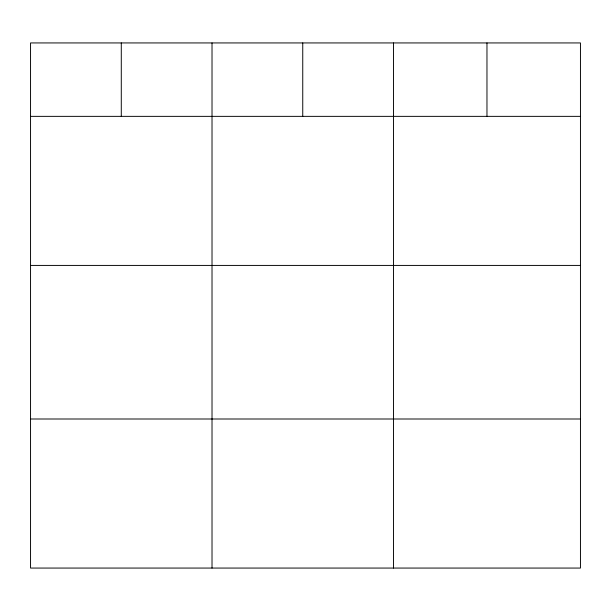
<?xml version="1.0" encoding="UTF-8"?>
<svg xmlns="http://www.w3.org/2000/svg" width="611" height="611" viewBox="0 0 611 611"><rect width="100%" height="100%" fill="white"/><g stroke="black" fill="none" stroke-linecap="round" stroke-linejoin="round"><path stroke-width="0.92" d="M580.45 116.357L580.45 568.062L30.55 568.062L30.55 42.938L580.45 42.938L580.45 116.357L30.55 116.357M30.55 265.418L580.45 265.418M30.55 419.001L580.45 419.001M486.967 42.938L486.967 116.357M393.484 42.938L393.484 568.062M302.75 42.938L302.75 116.357M212.017 42.938L212.017 568.062M121.284 42.938L121.284 116.357"/></g></svg>
